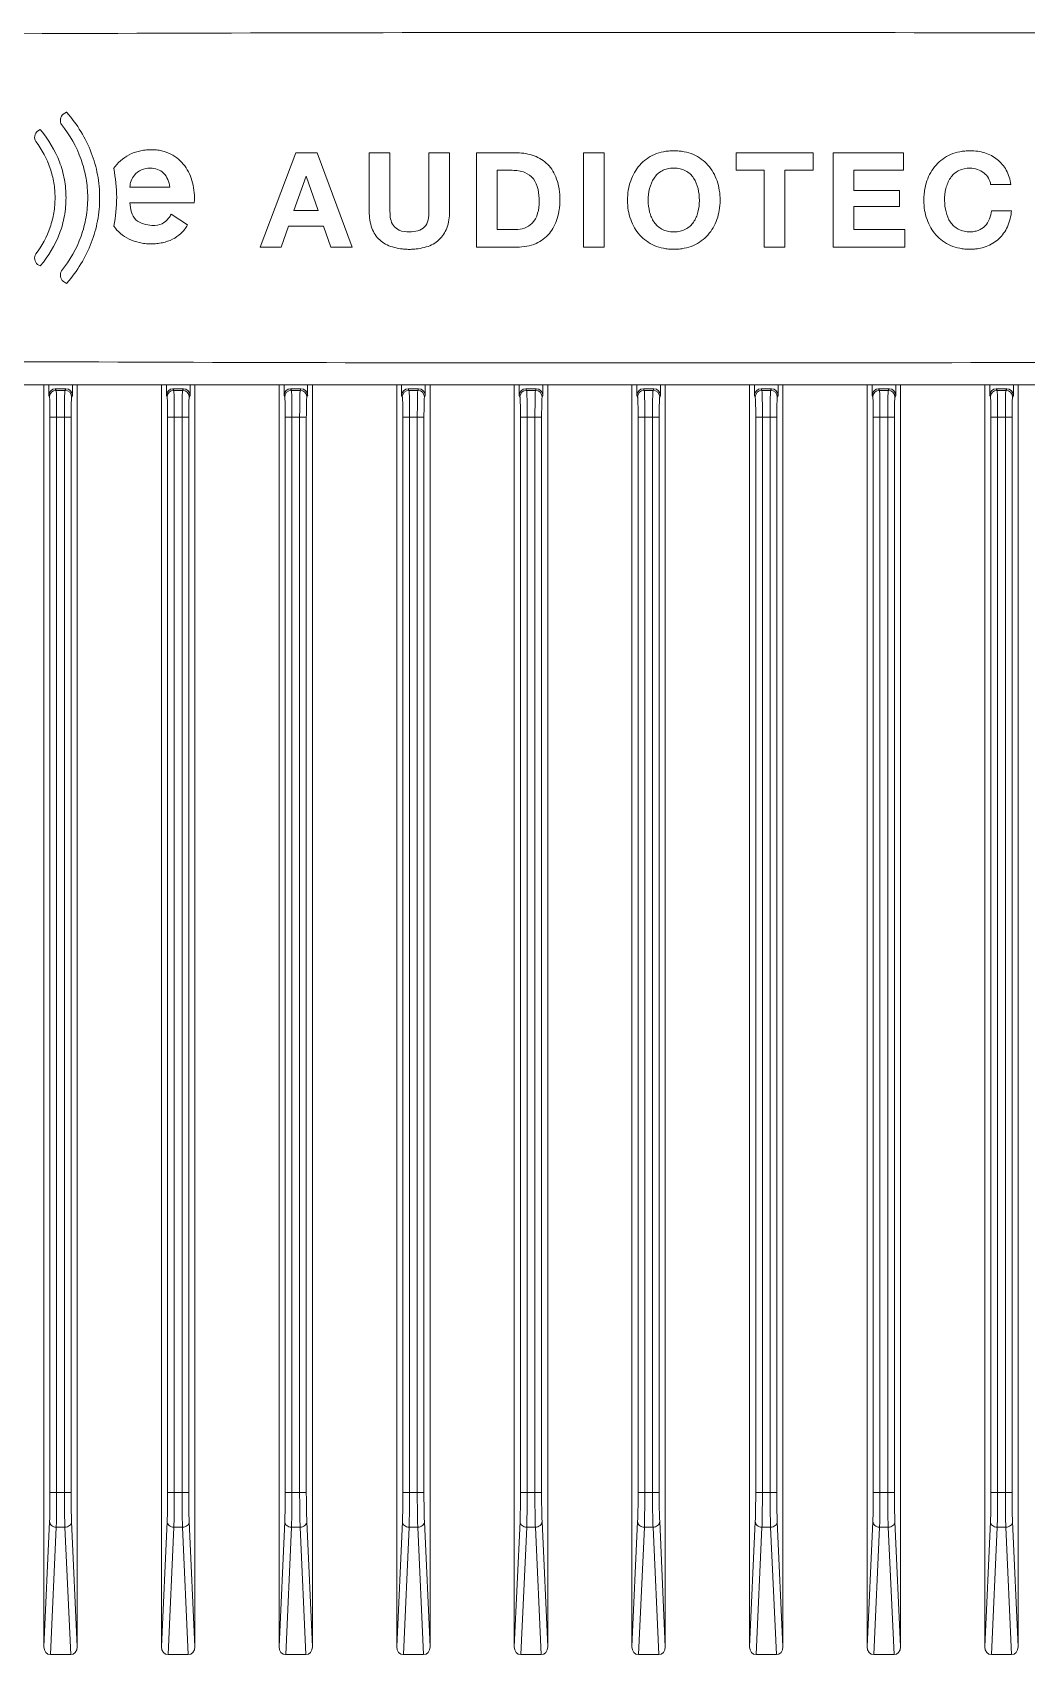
# Model space of a CAD drawing. Header units: millimetres. Extents: x 1177 to 4296, y 93 to 2298.
# Drawn here: x 2585.6 to 2660, y 1373.4 to 1494.8 of the extents above; entities that cross this region are included whole.
import ezdxf

# ---------------------------------------------------------------- set-up
doc = ezdxf.new("R2010")
doc.units = ezdxf.units.MM
doc.header["$LTSCALE"] = 0.1
doc.layers.get('0').update_dxf_attribs({"lineweight": 13})

msp = doc.modelspace()

# ---------------------------------------------------------------- linework, layer by layer
for p, q in [((2588.15, 1488.85), (2587.9, 1488.69)), ((2586.17, 1487.55), (2585.98, 1487.42)), ((2602.63, 1478.74), (2605.3, 1485.79)), ((2605.3, 1485.79), (2606.89, 1485.79)), ((2606.89, 1485.79), (2609.52, 1478.74)), ((2610.8, 1481.41), (2610.8, 1485.79)), ((2610.8, 1485.79), (2612.35, 1485.79)), ((2612.35, 1485.79), (2612.35, 1481.41)), ((2615.26, 1481.41), (2615.26, 1485.79)), ((2615.26, 1485.79), (2616.8, 1485.79)), ((2616.8, 1485.79), (2616.8, 1481.41)), ((2618.83, 1478.74), (2618.83, 1485.79)), ((2618.83, 1485.79), (2621.87, 1485.79)), ((2626.83, 1478.74), (2626.83, 1485.79)), ((2626.83, 1485.79), (2628.38, 1485.79)), ((2628.38, 1485.79), (2628.38, 1478.74)), ((2638.24, 1484.49), (2638.24, 1485.79)), ((2638.24, 1485.79), (2644.01, 1485.79)), ((2644.01, 1485.79), (2644.01, 1484.49)), ((2645.51, 1478.74), (2645.51, 1485.79)), ((2645.51, 1485.79), (2650.78, 1485.79)), ((2650.78, 1485.79), (2650.78, 1484.49)), ((2606.07, 1484.05), (2605.15, 1481.47)), ((2606.09, 1484.05), (2606.07, 1484.05)), ((2606.09, 1484.05), (2606.98, 1481.47)), ((2620.38, 1484.49), (2620.38, 1480.05)), ((2621.48, 1484.49), (2620.38, 1484.49)), ((2640.35, 1484.49), (2638.24, 1484.49)), ((2640.35, 1478.74), (2640.35, 1484.49)), ((2641.9, 1484.49), (2641.9, 1478.74)), ((2644.01, 1484.49), (2641.9, 1484.49)), ((2647.06, 1484.49), (2647.06, 1482.98)), ((2650.78, 1484.49), (2647.06, 1484.49)), ((2592.89, 1483.23), (2595.88, 1483.23)), ((2647.06, 1482.98), (2650.48, 1482.98)), ((2650.48, 1482.98), (2650.48, 1481.77)), ((2658.79, 1483.42), (2657.29, 1483.42)), ((2597.71, 1482.06), (2592.89, 1482.06)), ((2605.15, 1481.47), (2606.98, 1481.47)), ((2650.48, 1481.77), (2647.06, 1481.77)), ((2647.06, 1481.77), (2647.06, 1480.05)), ((2657.35, 1481.46), (2658.85, 1481.46)), ((2597.21, 1480.4), (2595.97, 1481.21)), ((2604.75, 1480.31), (2604.2, 1478.74)), ((2607.38, 1480.31), (2604.75, 1480.31)), ((2607.92, 1478.74), (2607.38, 1480.31)), ((2620.38, 1480.05), (2621.76, 1480.05)), ((2647.06, 1480.05), (2650.86, 1480.05)), ((2650.86, 1480.05), (2650.86, 1478.74)), ((2604.2, 1478.74), (2602.63, 1478.74)), ((2609.52, 1478.74), (2607.92, 1478.74)), ((2621.87, 1478.74), (2618.83, 1478.74)), ((2628.38, 1478.74), (2626.83, 1478.74)), ((2641.9, 1478.74), (2640.35, 1478.74)), ((2650.86, 1478.74), (2645.51, 1478.74)), ((2585.98, 1477.45), (2586.17, 1477.33)), ((2587.91, 1476.18), (2588.15, 1476.02)), ((2548.17, 1468.44), (2715.24, 1468.44))]:
    msp.add_line(p, q)
at = {"lineweight": 9}
for p, q in [((2586.45, 1373.97), (2586.45, 1468.44)), ((2586.82, 1467.64), (2586.82, 1468.44)), ((2587.37, 1468.02), (2587.31, 1468.14)), ((2587.31, 1468.14), (2588.09, 1468.14)), ((2587.37, 1468.02), (2588.03, 1468.02)), ((2588.09, 1468.14), (2588.03, 1468.02)), ((2588.59, 1468.44), (2588.59, 1467.64)), ((2588.95, 1468.44), (2588.95, 1373.97)), ((2595.25, 1373.97), (2595.25, 1468.44)), ((2595.62, 1467.64), (2595.62, 1468.44)), ((2596.17, 1468.02), (2596.11, 1468.14)), ((2596.11, 1468.14), (2596.89, 1468.14)), ((2596.17, 1468.02), (2596.83, 1468.02)), ((2596.89, 1468.14), (2596.83, 1468.02)), ((2597.39, 1468.44), (2597.39, 1467.64)), ((2597.75, 1468.44), (2597.75, 1373.97)), ((2604.05, 1373.97), (2604.05, 1468.44)), ((2604.42, 1467.64), (2604.42, 1468.44)), ((2604.97, 1468.02), (2604.91, 1468.14)), ((2604.91, 1468.14), (2605.69, 1468.14)), ((2604.97, 1468.02), (2605.63, 1468.02)), ((2605.69, 1468.14), (2605.63, 1468.02)), ((2606.19, 1468.44), (2606.19, 1467.64)), ((2606.55, 1468.44), (2606.55, 1373.97)), ((2612.85, 1373.97), (2612.85, 1468.44)), ((2613.22, 1467.64), (2613.22, 1468.44)), ((2613.77, 1468.02), (2613.71, 1468.14)), ((2613.71, 1468.14), (2614.49, 1468.14)), ((2613.77, 1468.02), (2614.43, 1468.02)), ((2614.49, 1468.14), (2614.43, 1468.02)), ((2614.99, 1468.44), (2614.99, 1467.64)), ((2615.35, 1468.44), (2615.35, 1373.97)), ((2621.65, 1373.97), (2621.65, 1468.44)), ((2622.02, 1467.64), (2622.02, 1468.44)), ((2622.51, 1468.14), (2623.29, 1468.14)), ((2622.57, 1468.02), (2622.51, 1468.14)), ((2622.57, 1468.02), (2623.23, 1468.02)), ((2623.29, 1468.14), (2623.23, 1468.02)), ((2623.79, 1468.44), (2623.79, 1467.64)), ((2624.15, 1468.44), (2624.15, 1373.97)), ((2630.45, 1373.97), (2630.45, 1468.44)), ((2630.82, 1467.64), (2630.82, 1468.44)), ((2631.31, 1468.14), (2632.09, 1468.14)), ((2631.37, 1468.02), (2631.31, 1468.14)), ((2631.37, 1468.02), (2632.03, 1468.02)), ((2632.09, 1468.14), (2632.03, 1468.02)), ((2632.59, 1468.44), (2632.59, 1467.64)), ((2632.95, 1468.44), (2632.95, 1373.97)), ((2639.25, 1373.97), (2639.25, 1468.44)), ((2639.62, 1467.64), (2639.62, 1468.44)), ((2640.11, 1468.14), (2640.89, 1468.14)), ((2640.17, 1468.02), (2640.11, 1468.14)), ((2640.17, 1468.02), (2640.83, 1468.02)), ((2640.89, 1468.14), (2640.83, 1468.02)), ((2641.39, 1468.44), (2641.39, 1467.64)), ((2641.75, 1468.44), (2641.75, 1373.97)), ((2648.05, 1373.97), (2648.05, 1468.44)), ((2648.42, 1467.64), (2648.42, 1468.44)), ((2648.91, 1468.14), (2649.69, 1468.14)), ((2648.97, 1468.02), (2648.91, 1468.14)), ((2648.97, 1468.02), (2649.63, 1468.02)), ((2649.69, 1468.14), (2649.63, 1468.02)), ((2650.19, 1468.44), (2650.19, 1467.64)), ((2650.55, 1468.44), (2650.55, 1373.97)), ((2656.85, 1373.97), (2656.85, 1468.44)), ((2657.22, 1467.64), (2657.22, 1468.44)), ((2657.71, 1468.14), (2658.49, 1468.14)), ((2657.77, 1468.02), (2657.71, 1468.14)), ((2657.77, 1468.02), (2658.43, 1468.02)), ((2658.49, 1468.14), (2658.43, 1468.02)), ((2658.99, 1468.44), (2658.99, 1467.64)), ((2659.35, 1468.44), (2659.35, 1373.97)), ((2586.87, 1467.52), (2586.82, 1467.64)), ((2588.59, 1467.64), (2588.53, 1467.52)), ((2595.67, 1467.52), (2595.62, 1467.64)), ((2597.39, 1467.64), (2597.33, 1467.52)), ((2604.47, 1467.52), (2604.42, 1467.64)), ((2606.19, 1467.64), (2606.13, 1467.52)), ((2613.27, 1467.52), (2613.22, 1467.64)), ((2614.99, 1467.64), (2614.93, 1467.52)), ((2622.07, 1467.52), (2622.02, 1467.64)), ((2623.79, 1467.64), (2623.73, 1467.52)), ((2630.87, 1467.52), (2630.82, 1467.64)), ((2632.59, 1467.64), (2632.53, 1467.52)), ((2639.67, 1467.52), (2639.62, 1467.64)), ((2641.39, 1467.64), (2641.33, 1467.52)), ((2648.47, 1467.52), (2648.42, 1467.64)), ((2650.19, 1467.64), (2650.13, 1467.52)), ((2657.27, 1467.52), (2657.22, 1467.64)), ((2658.99, 1467.64), (2658.93, 1467.52)), ((2586.91, 1385.52), (2586.91, 1466.02)), ((2586.91, 1466.02), (2588.49, 1466.02)), ((2587.41, 1385.52), (2587.41, 1466.02)), ((2587.99, 1466.02), (2587.99, 1385.52)), ((2588.49, 1466.02), (2588.49, 1385.52)), ((2595.71, 1385.52), (2595.71, 1466.02)), ((2595.71, 1466.02), (2597.29, 1466.02)), ((2596.21, 1385.52), (2596.21, 1466.02)), ((2596.79, 1466.02), (2596.79, 1385.52)), ((2597.29, 1466.02), (2597.29, 1385.52)), ((2604.51, 1385.52), (2604.51, 1466.02)), ((2604.51, 1466.02), (2606.09, 1466.02)), ((2605.01, 1385.52), (2605.01, 1466.02)), ((2605.59, 1466.02), (2605.59, 1385.52)), ((2606.09, 1466.02), (2606.09, 1385.52)), ((2613.31, 1385.52), (2613.31, 1466.02)), ((2613.31, 1466.02), (2614.89, 1466.02)), ((2613.81, 1385.52), (2613.81, 1466.02)), ((2614.39, 1466.02), (2614.39, 1385.52)), ((2614.89, 1466.02), (2614.89, 1385.52)), ((2622.11, 1385.52), (2622.11, 1466.02)), ((2622.11, 1466.02), (2623.69, 1466.02)), ((2622.61, 1385.52), (2622.61, 1466.02)), ((2623.19, 1466.02), (2623.19, 1385.52)), ((2623.69, 1466.02), (2623.69, 1385.52)), ((2630.91, 1385.52), (2630.91, 1466.02)), ((2630.91, 1466.02), (2632.49, 1466.02)), ((2631.41, 1385.52), (2631.41, 1466.02)), ((2631.99, 1466.02), (2631.99, 1385.52)), ((2632.49, 1466.02), (2632.49, 1385.52)), ((2639.71, 1466.02), (2641.29, 1466.02)), ((2639.71, 1385.52), (2639.71, 1466.02)), ((2640.21, 1385.52), (2640.21, 1466.02)), ((2640.79, 1466.02), (2640.79, 1385.52)), ((2641.29, 1466.02), (2641.29, 1385.52)), ((2648.51, 1466.02), (2650.09, 1466.02)), ((2648.51, 1385.52), (2648.51, 1466.02)), ((2649.01, 1385.52), (2649.01, 1466.02)), ((2649.59, 1466.02), (2649.59, 1385.52)), ((2650.09, 1466.02), (2650.09, 1385.52)), ((2657.31, 1466.02), (2658.89, 1466.02)), ((2657.31, 1385.52), (2657.31, 1466.02)), ((2657.81, 1385.52), (2657.81, 1466.02)), ((2658.39, 1466.02), (2658.39, 1385.52)), ((2658.89, 1466.02), (2658.89, 1385.52)), ((2586.91, 1385.52), (2588.49, 1385.52)), ((2595.71, 1385.52), (2597.29, 1385.52)), ((2604.51, 1385.52), (2606.09, 1385.52)), ((2613.31, 1385.52), (2614.89, 1385.52)), ((2622.11, 1385.52), (2623.69, 1385.52)), ((2630.91, 1385.52), (2632.49, 1385.52)), ((2639.71, 1385.52), (2641.29, 1385.52)), ((2648.51, 1385.52), (2650.09, 1385.52)), ((2657.31, 1385.52), (2658.89, 1385.52)), ((2586.88, 1383.35), (2586.45, 1373.97)), ((2587.38, 1382.92), (2586.95, 1373.4)), ((2587.38, 1382.92), (2588.03, 1382.92)), ((2588.03, 1382.92), (2588.46, 1373.4)), ((2588.53, 1383.35), (2588.95, 1373.97)), ((2595.68, 1383.35), (2595.25, 1373.97)), ((2596.18, 1382.92), (2595.75, 1373.4)), ((2596.18, 1382.92), (2596.83, 1382.92)), ((2596.83, 1382.92), (2597.26, 1373.4)), ((2597.33, 1383.35), (2597.75, 1373.97)), ((2604.48, 1383.35), (2604.05, 1373.97)), ((2604.98, 1382.92), (2604.55, 1373.4)), ((2604.98, 1382.92), (2605.63, 1382.92)), ((2605.63, 1382.92), (2606.06, 1373.4)), ((2606.13, 1383.35), (2606.55, 1373.97)), ((2613.28, 1383.35), (2612.85, 1373.97)), ((2613.78, 1382.92), (2613.35, 1373.4)), ((2613.78, 1382.92), (2614.43, 1382.92)), ((2614.43, 1382.92), (2614.86, 1373.4)), ((2614.93, 1383.35), (2615.35, 1373.97)), ((2622.08, 1383.35), (2621.65, 1373.97)), ((2622.58, 1382.92), (2622.15, 1373.4)), ((2622.58, 1382.92), (2623.23, 1382.92)), ((2623.23, 1382.92), (2623.66, 1373.4)), ((2623.73, 1383.35), (2624.15, 1373.97)), ((2630.88, 1383.35), (2630.45, 1373.97)), ((2631.38, 1382.92), (2630.95, 1373.4)), ((2631.38, 1382.92), (2632.03, 1382.92)), ((2632.03, 1382.92), (2632.46, 1373.4)), ((2632.53, 1383.35), (2632.95, 1373.97)), ((2639.68, 1383.35), (2639.25, 1373.97)), ((2640.18, 1382.92), (2639.75, 1373.4)), ((2640.18, 1382.92), (2640.83, 1382.92)), ((2640.83, 1382.92), (2641.26, 1373.4)), ((2641.33, 1383.35), (2641.75, 1373.97)), ((2648.48, 1383.35), (2648.05, 1373.97)), ((2648.98, 1382.92), (2648.55, 1373.4)), ((2648.98, 1382.92), (2649.63, 1382.92)), ((2649.63, 1382.92), (2650.06, 1373.4)), ((2650.13, 1383.35), (2650.55, 1373.97)), ((2657.28, 1383.35), (2656.85, 1373.97)), ((2657.78, 1382.92), (2657.35, 1373.4)), ((2657.78, 1382.92), (2658.43, 1382.92)), ((2658.43, 1382.92), (2658.86, 1373.4)), ((2658.93, 1383.35), (2659.35, 1373.97)), ((2588.46, 1373.4), (2586.95, 1373.4)), ((2597.26, 1373.4), (2595.75, 1373.4)), ((2606.06, 1373.4), (2604.55, 1373.4)), ((2614.86, 1373.4), (2613.35, 1373.4)), ((2623.66, 1373.4), (2622.15, 1373.4)), ((2632.46, 1373.4), (2630.95, 1373.4)), ((2641.26, 1373.4), (2639.75, 1373.4)), ((2650.06, 1373.4), (2648.55, 1373.4)), ((2658.86, 1373.4), (2657.35, 1373.4))]:
    msp.add_line(p, q, dxfattribs=at)
msp.add_arc((2581.13, 1482.44), 10.77, 348.6298, 11.6839)
for centre, start, end in [((2587.37, 1467.52), 90.0475, 179.895), ((2588.03, 1467.52), 0.105, 89.9525), ((2596.17, 1467.52), 90.0475, 179.895), ((2596.83, 1467.52), 0.105, 89.9525), ((2604.97, 1467.52), 90.0475, 179.895), ((2605.63, 1467.52), 0.105, 89.9525), ((2613.77, 1467.52), 90.0475, 179.895), ((2614.43, 1467.52), 0.105, 89.9525), ((2622.57, 1467.52), 90.0475, 179.895), ((2623.23, 1467.52), 0.105, 89.9525), ((2631.37, 1467.52), 90.0475, 179.895), ((2632.03, 1467.52), 0.105, 89.9525), ((2640.17, 1467.52), 90.0475, 179.895), ((2640.83, 1467.52), 0.105, 89.9525), ((2648.97, 1467.52), 90.0475, 179.895), ((2649.63, 1467.52), 0.105, 89.9525), ((2657.77, 1467.52), 90.0475, 179.895), ((2658.43, 1467.52), 0.105, 89.9525)]:
    msp.add_arc(centre, 0.5, start, end, dxfattribs=at)
for centre, major_axis, ratio, start_param, end_param in [((2587.32, 1467.64), (-0.224, 0.448), 0.998288, -0.462689, 1.106738), ((2588.09, 1467.64), (0.224, 0.448), 0.998288, -1.106738, 0.462689), ((2596.12, 1467.64), (-0.224, 0.448), 0.998288, -0.462689, 1.106738), ((2596.89, 1467.64), (0.224, 0.448), 0.998288, -1.106738, 0.462689), ((2604.92, 1467.64), (-0.224, 0.448), 0.998288, -0.462689, 1.106738), ((2605.69, 1467.64), (0.224, 0.448), 0.998288, -1.106738, 0.462689), ((2613.72, 1467.64), (-0.224, 0.448), 0.998288, -0.462689, 1.106738), ((2614.49, 1467.64), (0.224, 0.448), 0.998288, -1.106738, 0.462689), ((2622.52, 1467.64), (-0.224, 0.448), 0.998288, -0.462689, 1.106738), ((2623.29, 1467.64), (0.224, 0.448), 0.998288, -1.106738, 0.462689), ((2631.32, 1467.64), (-0.224, 0.448), 0.998288, -0.462689, 1.106738), ((2632.09, 1467.64), (0.224, 0.448), 0.998288, -1.106738, 0.462689), ((2640.12, 1467.64), (-0.224, 0.448), 0.998288, -0.462689, 1.106738), ((2640.89, 1467.64), (0.224, 0.448), 0.998288, -1.106738, 0.462689), ((2648.92, 1467.64), (-0.224, 0.448), 0.998288, -0.462689, 1.106738), ((2649.69, 1467.64), (0.224, 0.448), 0.998288, -1.106738, 0.462689), ((2657.72, 1467.64), (-0.224, 0.448), 0.998288, -0.462689, 1.106738), ((2658.49, 1467.64), (0.224, 0.448), 0.998288, -1.106738, 0.462689), ((2586.95, 1373.97), (0.026, 0.577), 0.865803, -4.660052, -3.102344), ((2588.45, 1373.97), (-0.026, 0.577), 0.865803, -3.180841, -1.623134), ((2595.75, 1373.97), (0.026, 0.577), 0.865803, -4.660052, -3.102344), ((2597.25, 1373.97), (-0.026, 0.577), 0.865803, -3.180841, -1.623134), ((2604.55, 1373.97), (0.026, 0.577), 0.865803, -4.660052, -3.102344), ((2606.05, 1373.97), (-0.026, 0.577), 0.865803, -3.180841, -1.623134), ((2613.35, 1373.97), (0.026, 0.577), 0.865803, -4.660052, -3.102344), ((2614.85, 1373.97), (-0.026, 0.577), 0.865803, -3.180841, -1.623134), ((2622.15, 1373.97), (0.026, 0.577), 0.865803, -4.660052, -3.102344), ((2623.65, 1373.97), (-0.026, 0.577), 0.865803, -3.180841, -1.623134), ((2630.95, 1373.97), (0.026, 0.577), 0.865803, -4.660052, -3.102344), ((2632.45, 1373.97), (-0.026, 0.577), 0.865803, -3.180841, -1.623134), ((2639.75, 1373.97), (0.026, 0.577), 0.865803, -4.660052, -3.102344), ((2641.25, 1373.97), (-0.026, 0.577), 0.865803, -3.180841, -1.623134), ((2648.55, 1373.97), (0.026, 0.577), 0.865803, -4.660052, -3.102344), ((2650.05, 1373.97), (-0.026, 0.577), 0.865803, -3.180841, -1.623134), ((2657.35, 1373.97), (0.026, 0.577), 0.865803, -4.660052, -3.102344), ((2658.85, 1373.97), (-0.026, 0.577), 0.865803, -3.180841, -1.623134)]:
    msp.add_ellipse(centre, major_axis=major_axis, ratio=ratio, start_param=start_param, end_param=end_param, dxfattribs=at)
for points, knots in [([(2722.45, 1494.45), (2707.33, 1494.57), (2677.08, 1494.75), (2631.7, 1494.84), (2586.32, 1494.75), (2556.07, 1494.57), (2540.95, 1494.45)], [0, 0, 0, 0, 0.249944, 0.5, 0.750056, 1, 1, 1, 1]), ([(2588.15, 1488.85), (2588.16, 1488.84), (2588.94, 1487.94), (2589.89, 1486.41), (2590.52, 1484.16), (2590.68, 1482.44), (2590.52, 1480.71), (2589.89, 1478.47), (2588.94, 1476.93), (2588.16, 1476.03), (2588.15, 1476.02)], [0, 0, 0, 0, 0.003228, 0.254559, 0.376923, 0.500018, 0.623091, 0.745444, 0.996772, 1, 1, 1, 1]), ([(2586.17, 1487.55), (2586.18, 1487.54), (2586.79, 1486.82), (2587.53, 1485.59), (2588.03, 1483.81), (2588.15, 1482.44), (2588.03, 1481.07), (2587.53, 1479.28), (2586.79, 1478.05), (2586.18, 1477.34), (2586.17, 1477.33)], [0, 0, 0, 0, 0.003051, 0.254355, 0.376824, 0.500013, 0.623194, 0.745656, 0.996949, 1, 1, 1, 1]), ([(2587.78, 1476.96), (2588.4, 1477.74), (2589.15, 1479.06), (2589.65, 1480.97), (2589.78, 1482.44), (2589.65, 1483.9), (2589.15, 1485.81), (2588.4, 1487.13), (2587.78, 1487.91)], [0, 0, 0, 0, 0.252568, 0.375942, 0.499978, 0.624028, 0.747411, 1, 1, 1, 1]), ([(2585.85, 1478.23), (2586.3, 1478.83), (2586.86, 1479.85), (2587.23, 1481.31), (2587.32, 1482.44), (2587.23, 1483.56), (2586.86, 1485.02), (2586.3, 1486.04), (2585.85, 1486.65)], [0, 0, 0, 0, 0.252256, 0.375766, 0.499974, 0.624199, 0.747721, 1, 1, 1, 1]), ([(2591.67, 1484.62), (2591.82, 1484.83), (2592.17, 1485.23), (2592.83, 1485.69), (2593.47, 1485.92), (2594.03, 1486.02), (2594.46, 1486.04), (2594.87, 1486.02), (2595.38, 1485.94), (2595.95, 1485.74), (2596.54, 1485.34), (2597.17, 1484.66), (2597.67, 1483.54), (2597.74, 1482.56), (2597.71, 1482.06)], [0, 0, 0, 0, 0.086332, 0.17313, 0.26309, 0.310293, 0.359467, 0.405142, 0.448286, 0.528878, 0.60525, 0.680566, 0.835008, 1, 1, 1, 1]), ([(2621.87, 1485.79), (2622.3, 1485.79), (2623.14, 1485.67), (2624.05, 1485.1), (2624.56, 1484.44), (2624.85, 1483.82), (2624.99, 1483.24), (2625.05, 1482.72), (2625.07, 1482.32), (2625.06, 1481.93), (2625.01, 1481.46), (2624.89, 1480.9), (2624.64, 1480.28), (2624.18, 1479.57), (2623.26, 1478.89), (2622.34, 1478.74), (2621.87, 1478.74)], [0, 0, 0, 0, 0.119997, 0.232153, 0.290058, 0.351963, 0.4202, 0.457411, 0.496997, 0.532118, 0.566116, 0.630866, 0.691905, 0.750375, 0.866497, 1, 1, 1, 1]), ([(2633.59, 1478.58), (2633.45, 1478.58), (2633.19, 1478.59), (2632.7, 1478.66), (2632.13, 1478.83), (2631.52, 1479.18), (2630.85, 1479.78), (2630.39, 1480.6), (2630.16, 1481.5), (2630.1, 1482.24), (2630.16, 1482.99), (2630.39, 1483.91), (2630.85, 1484.74), (2631.52, 1485.35), (2632.13, 1485.7), (2632.7, 1485.87), (2633.19, 1485.94), (2633.45, 1485.96), (2633.59, 1485.96)], [0, 0, 0, 0, 0.035085, 0.068648, 0.131971, 0.192061, 0.250797, 0.369512, 0.43212, 0.497597, 0.564847, 0.628738, 0.748789, 0.807772, 0.867942, 0.931281, 0.964844, 1, 1, 1, 1]), ([(2633.59, 1485.96), (2633.72, 1485.96), (2633.98, 1485.94), (2634.47, 1485.87), (2635.05, 1485.7), (2635.65, 1485.35), (2636.33, 1484.74), (2636.79, 1483.91), (2637.01, 1482.99), (2637.07, 1482.24), (2637.01, 1481.5), (2636.78, 1480.6), (2636.32, 1479.78), (2635.65, 1479.18), (2635.05, 1478.83), (2634.47, 1478.66), (2633.98, 1478.59), (2633.72, 1478.58), (2633.59, 1478.58)], [0, 0, 0, 0, 0.035126, 0.068666, 0.131977, 0.192137, 0.251123, 0.371188, 0.435081, 0.502332, 0.567809, 0.630421, 0.749149, 0.807888, 0.867969, 0.931264, 0.964803, 1, 1, 1, 1]), ([(2652.3, 1482.52), (2652.31, 1482.68), (2652.35, 1483.08), (2652.55, 1483.91), (2653.02, 1484.74), (2653.69, 1485.35), (2654.29, 1485.7), (2654.87, 1485.87), (2655.36, 1485.94), (2655.81, 1485.97), (2656.32, 1485.93), (2657.02, 1485.77), (2657.83, 1485.36), (2658.54, 1484.51), (2658.75, 1483.8), (2658.79, 1483.42)], [0, 0, 0, 0, 0.048924, 0.123204, 0.262786, 0.331361, 0.401326, 0.474965, 0.513984, 0.554852, 0.61319, 0.669429, 0.776972, 0.883734, 1, 1, 1, 1]), ([(2595.88, 1483.23), (2595.81, 1483.61), (2595.57, 1484.4), (2594.34, 1484.8), (2593.17, 1484.33), (2592.9, 1483.55), (2592.89, 1483.23)], [0, 0, 0, 0, 0.260138, 0.5, 0.786639, 1, 1, 1, 1]), ([(2623.51, 1482.16), (2623.51, 1482.74), (2623.41, 1483.69), (2622.41, 1484.42), (2621.81, 1484.49), (2621.48, 1484.49)], [0, 0, 0, 0, 0.498871, 0.721207, 1, 1, 1, 1]), ([(2633.59, 1484.65), (2633.5, 1484.65), (2633.34, 1484.65), (2633.04, 1484.6), (2632.7, 1484.47), (2632.36, 1484.23), (2632, 1483.8), (2631.73, 1483.12), (2631.64, 1482.25), (2631.72, 1481.51), (2631.9, 1480.97), (2632.09, 1480.61), (2632.36, 1480.3), (2632.7, 1480.06), (2633.04, 1479.94), (2633.34, 1479.89), (2633.5, 1479.88), (2633.59, 1479.88)], [0, 0, 0, 0, 0.036355, 0.07036, 0.133, 0.191952, 0.25045, 0.372555, 0.503724, 0.629988, 0.691037, 0.750196, 0.808209, 0.866964, 0.929554, 0.963554, 1, 1, 1, 1]), ([(2633.59, 1479.88), (2633.67, 1479.88), (2633.83, 1479.89), (2634.13, 1479.94), (2634.47, 1480.06), (2634.81, 1480.3), (2635.08, 1480.61), (2635.27, 1480.97), (2635.45, 1481.51), (2635.53, 1482.25), (2635.44, 1483.12), (2635.17, 1483.8), (2634.81, 1484.23), (2634.47, 1484.47), (2634.13, 1484.6), (2633.83, 1484.65), (2633.67, 1484.65), (2633.59, 1484.65)], [0, 0, 0, 0, 0.036438, 0.070429, 0.132999, 0.191734, 0.249731, 0.308879, 0.369922, 0.496183, 0.62735, 0.749439, 0.807921, 0.866853, 0.929472, 0.963468, 1, 1, 1, 1]), ([(2655.75, 1484.65), (2655.45, 1484.65), (2654.86, 1484.54), (2654.22, 1483.93), (2653.9, 1483.12), (2653.81, 1482.25), (2653.91, 1481.38), (2654.22, 1480.59), (2654.75, 1480.1), (2655.3, 1479.91), (2655.64, 1479.87), (2655.83, 1479.88), (2655.87, 1479.88)], [0, 0, 0, 0, 0.130347, 0.245636, 0.366638, 0.496127, 0.620831, 0.739293, 0.853857, 0.919061, 0.984265, 1, 1, 1, 1]), ([(2657.29, 1483.42), (2657.25, 1483.76), (2656.84, 1484.42), (2656.12, 1484.65), (2655.75, 1484.65)], [0, 0, 0, 0, 0.485593, 1, 1, 1, 1]), ([(2658.85, 1481.46), (2658.82, 1481.05), (2658.63, 1480.27), (2658.06, 1479.46), (2657.46, 1479.01), (2656.94, 1478.76), (2656.47, 1478.64), (2656.07, 1478.59), (2655.73, 1478.57), (2655.36, 1478.59), (2654.87, 1478.66), (2654.29, 1478.83), (2653.69, 1479.18), (2653.02, 1479.78), (2652.56, 1480.6), (2652.33, 1481.5), (2652.28, 1482.08), (2652.29, 1482.43), (2652.3, 1482.52)], [0, 0, 0, 0, 0.115981, 0.221418, 0.273453, 0.326549, 0.381939, 0.410888, 0.440837, 0.478431, 0.514322, 0.582044, 0.646312, 0.709135, 0.836103, 0.90306, 0.973084, 1, 1, 1, 1]), ([(2592.89, 1482.06), (2592.91, 1481.61), (2593.11, 1480.61), (2594.97, 1480.21), (2595.59, 1480.61), (2595.93, 1481.1), (2595.97, 1481.21)], [0, 0, 0, 0, 0.260415, 0.5, 0.897858, 1, 1, 1, 1]), ([(2616.8, 1481.41), (2616.8, 1480.99), (2616.71, 1480.2), (2616.17, 1479.37), (2615.58, 1478.95), (2615.05, 1478.73), (2614.56, 1478.63), (2614.13, 1478.58), (2613.8, 1478.57), (2613.46, 1478.58), (2613.03, 1478.63), (2612.54, 1478.73), (2612.01, 1478.95), (2611.42, 1479.36), (2610.89, 1480.2), (2610.8, 1480.99), (2610.8, 1481.41)], [0, 0, 0, 0, 0.134366, 0.247678, 0.304065, 0.363654, 0.4285, 0.463383, 0.500065, 0.536901, 0.571872, 0.636721, 0.696132, 0.75225, 0.865206, 1, 1, 1, 1]), ([(2612.35, 1481.41), (2612.35, 1481.05), (2612.41, 1480.44), (2613.09, 1479.92), (2613.93, 1479.83), (2615.14, 1480.05), (2615.26, 1481.01), (2615.26, 1481.41)], [0, 0, 0, 0, 0.22495, 0.340978, 0.5, 0.750435, 1, 1, 1, 1]), ([(2621.76, 1480.05), (2622.19, 1480.05), (2623.29, 1480.43), (2623.51, 1481.58), (2623.51, 1482.16)], [0, 0, 0, 0, 0.429893, 1, 1, 1, 1]), ([(2655.87, 1479.88), (2655.93, 1479.89), (2656.09, 1479.91), (2656.46, 1480.01), (2657.09, 1480.41), (2657.3, 1481.05), (2657.35, 1481.46)], [0, 0, 0, 0, 0.081413, 0.210047, 0.467314, 1, 1, 1, 1]), ([(2597.21, 1480.4), (2597.07, 1480.17), (2596.74, 1479.75), (2596.08, 1479.29), (2595.45, 1479.08), (2594.9, 1479), (2594.46, 1478.98), (2594.02, 1479), (2593.47, 1479.09), (2592.83, 1479.3), (2592.17, 1479.73), (2591.83, 1480.11), (2591.69, 1480.32)], [0, 0, 0, 0, 0.12628, 0.245964, 0.368834, 0.434038, 0.502615, 0.572715, 0.639357, 0.764424, 0.882977, 1, 1, 1, 1]), ([(2540.95, 1470.43), (2556.07, 1470.31), (2586.32, 1470.13), (2631.7, 1470.04), (2677.08, 1470.13), (2707.33, 1470.31), (2722.45, 1470.43)], [0, 0, 0, 0, 0.249944, 0.5, 0.750056, 1, 1, 1, 1])]:
    msp.add_open_spline(points, degree=3, knots=knots)
for points in [[(2587.78, 1487.91), (2587.62, 1488.12), (2587.68, 1488.55), (2587.9, 1488.69)], [(2585.85, 1486.65), (2585.69, 1486.85), (2585.76, 1487.27), (2585.98, 1487.42)], [(2585.98, 1477.45), (2585.76, 1477.6), (2585.69, 1478.02), (2585.85, 1478.23)], [(2587.91, 1476.18), (2587.68, 1476.32), (2587.62, 1476.75), (2587.78, 1476.96)]]:
    msp.add_open_spline(points, degree=3)
for points, knots in [([(2587.41, 1466.02), (2587.41, 1466.27), (2587.41, 1466.63), (2587.41, 1467.09), (2587.4, 1467.38), (2587.4, 1467.63), (2587.39, 1467.82), (2587.38, 1467.94), (2587.38, 1468), (2587.37, 1468.02)], [0, 0, 0, 0, 0.370876, 0.53961, 0.688986, 0.813638, 0.909087, 0.971924, 1, 1, 1, 1]), ([(2588.03, 1468.02), (2588.03, 1468), (2588.02, 1467.94), (2588.01, 1467.82), (2588.01, 1467.63), (2588, 1467.38), (2588, 1467.09), (2588, 1466.63), (2587.99, 1466.27), (2587.99, 1466.02)], [0, 0, 0, 0, 0.028053, 0.090837, 0.186217, 0.310803, 0.460136, 0.62888, 1, 1, 1, 1]), ([(2596.21, 1466.02), (2596.21, 1466.27), (2596.21, 1466.63), (2596.21, 1467.09), (2596.2, 1467.38), (2596.2, 1467.63), (2596.19, 1467.82), (2596.18, 1467.94), (2596.18, 1468), (2596.17, 1468.02)], [0, 0, 0, 0, 0.370876, 0.53961, 0.688986, 0.813638, 0.909087, 0.971924, 1, 1, 1, 1]), ([(2596.83, 1468.02), (2596.83, 1468), (2596.82, 1467.94), (2596.81, 1467.82), (2596.81, 1467.63), (2596.8, 1467.38), (2596.8, 1467.09), (2596.8, 1466.63), (2596.79, 1466.27), (2596.79, 1466.02)], [0, 0, 0, 0, 0.028053, 0.090837, 0.186217, 0.310803, 0.460136, 0.62888, 1, 1, 1, 1]), ([(2605.01, 1466.02), (2605.01, 1466.27), (2605.01, 1466.63), (2605.01, 1467.09), (2605, 1467.38), (2605, 1467.63), (2604.99, 1467.82), (2604.98, 1467.94), (2604.98, 1468), (2604.97, 1468.02)], [0, 0, 0, 0, 0.370876, 0.53961, 0.688986, 0.813638, 0.909087, 0.971924, 1, 1, 1, 1]), ([(2605.63, 1468.02), (2605.63, 1468), (2605.62, 1467.94), (2605.61, 1467.82), (2605.61, 1467.63), (2605.6, 1467.38), (2605.6, 1467.09), (2605.6, 1466.63), (2605.59, 1466.27), (2605.59, 1466.02)], [0, 0, 0, 0, 0.028053, 0.090837, 0.186217, 0.310803, 0.460136, 0.62888, 1, 1, 1, 1]), ([(2613.81, 1466.02), (2613.81, 1466.27), (2613.81, 1466.63), (2613.81, 1467.09), (2613.8, 1467.38), (2613.8, 1467.63), (2613.79, 1467.82), (2613.78, 1467.94), (2613.78, 1468), (2613.77, 1468.02)], [0, 0, 0, 0, 0.370876, 0.53961, 0.688986, 0.813638, 0.909087, 0.971924, 1, 1, 1, 1]), ([(2614.43, 1468.02), (2614.43, 1468), (2614.42, 1467.94), (2614.41, 1467.82), (2614.41, 1467.63), (2614.4, 1467.38), (2614.4, 1467.09), (2614.4, 1466.63), (2614.39, 1466.27), (2614.39, 1466.02)], [0, 0, 0, 0, 0.028053, 0.090837, 0.186217, 0.310803, 0.460136, 0.62888, 1, 1, 1, 1]), ([(2622.61, 1466.02), (2622.61, 1466.27), (2622.61, 1466.63), (2622.61, 1467.09), (2622.6, 1467.38), (2622.6, 1467.63), (2622.59, 1467.82), (2622.58, 1467.94), (2622.58, 1468), (2622.57, 1468.02)], [0, 0, 0, 0, 0.370876, 0.53961, 0.688986, 0.813638, 0.909087, 0.971924, 1, 1, 1, 1]), ([(2623.23, 1468.02), (2623.23, 1468), (2623.22, 1467.94), (2623.21, 1467.82), (2623.21, 1467.63), (2623.2, 1467.38), (2623.2, 1467.09), (2623.2, 1466.63), (2623.19, 1466.27), (2623.19, 1466.02)], [0, 0, 0, 0, 0.028053, 0.090837, 0.186217, 0.310803, 0.460136, 0.62888, 1, 1, 1, 1]), ([(2631.41, 1466.02), (2631.41, 1466.27), (2631.41, 1466.63), (2631.41, 1467.09), (2631.4, 1467.38), (2631.4, 1467.63), (2631.39, 1467.82), (2631.38, 1467.94), (2631.38, 1468), (2631.37, 1468.02)], [0, 0, 0, 0, 0.370876, 0.53961, 0.688986, 0.813638, 0.909087, 0.971924, 1, 1, 1, 1]), ([(2632.03, 1468.02), (2632.03, 1468), (2632.02, 1467.94), (2632.01, 1467.82), (2632.01, 1467.63), (2632, 1467.38), (2632, 1467.09), (2632, 1466.63), (2631.99, 1466.27), (2631.99, 1466.02)], [0, 0, 0, 0, 0.028053, 0.090837, 0.186217, 0.310803, 0.460136, 0.62888, 1, 1, 1, 1]), ([(2640.21, 1466.02), (2640.21, 1466.27), (2640.21, 1466.63), (2640.21, 1467.09), (2640.2, 1467.38), (2640.2, 1467.63), (2640.19, 1467.82), (2640.18, 1467.94), (2640.18, 1468), (2640.17, 1468.02)], [0, 0, 0, 0, 0.370876, 0.53961, 0.688986, 0.813638, 0.909087, 0.971924, 1, 1, 1, 1]), ([(2640.83, 1468.02), (2640.83, 1468), (2640.82, 1467.94), (2640.81, 1467.82), (2640.81, 1467.63), (2640.8, 1467.38), (2640.8, 1467.09), (2640.8, 1466.63), (2640.79, 1466.27), (2640.79, 1466.02)], [0, 0, 0, 0, 0.028053, 0.090837, 0.186217, 0.310803, 0.460136, 0.62888, 1, 1, 1, 1]), ([(2649.01, 1466.02), (2649.01, 1466.27), (2649.01, 1466.63), (2649.01, 1467.09), (2649, 1467.38), (2649, 1467.63), (2648.99, 1467.82), (2648.98, 1467.94), (2648.98, 1468), (2648.97, 1468.02)], [0, 0, 0, 0, 0.370876, 0.53961, 0.688986, 0.813638, 0.909087, 0.971924, 1, 1, 1, 1]), ([(2649.63, 1468.02), (2649.63, 1468), (2649.62, 1467.94), (2649.61, 1467.82), (2649.61, 1467.63), (2649.6, 1467.38), (2649.6, 1467.09), (2649.6, 1466.63), (2649.59, 1466.27), (2649.59, 1466.02)], [0, 0, 0, 0, 0.028053, 0.090837, 0.186217, 0.310803, 0.460136, 0.62888, 1, 1, 1, 1]), ([(2657.81, 1466.02), (2657.81, 1466.27), (2657.81, 1466.63), (2657.81, 1467.09), (2657.8, 1467.38), (2657.8, 1467.63), (2657.79, 1467.82), (2657.78, 1467.94), (2657.78, 1468), (2657.77, 1468.02)], [0, 0, 0, 0, 0.370876, 0.53961, 0.688986, 0.813638, 0.909087, 0.971924, 1, 1, 1, 1]), ([(2658.43, 1468.02), (2658.43, 1468), (2658.42, 1467.94), (2658.41, 1467.82), (2658.41, 1467.63), (2658.4, 1467.38), (2658.4, 1467.09), (2658.4, 1466.63), (2658.39, 1466.27), (2658.39, 1466.02)], [0, 0, 0, 0, 0.028053, 0.090837, 0.186217, 0.310803, 0.460136, 0.62888, 1, 1, 1, 1]), ([(2586.91, 1466.02), (2586.91, 1466.21), (2586.91, 1466.48), (2586.91, 1466.82), (2586.9, 1467.04), (2586.9, 1467.23), (2586.89, 1467.37), (2586.88, 1467.46), (2586.88, 1467.51), (2586.87, 1467.52)], [0, 0, 0, 0, 0.370768, 0.539452, 0.688786, 0.813411, 0.90886, 0.971741, 1, 1, 1, 1]), ([(2588.53, 1467.52), (2588.53, 1467.51), (2588.52, 1467.46), (2588.51, 1467.37), (2588.51, 1467.23), (2588.5, 1467.04), (2588.5, 1466.82), (2588.5, 1466.48), (2588.49, 1466.21), (2588.49, 1466.02)], [0, 0, 0, 0, 0.028236, 0.091065, 0.186445, 0.311004, 0.460295, 0.628989, 1, 1, 1, 1]), ([(2595.71, 1466.02), (2595.71, 1466.21), (2595.71, 1466.48), (2595.71, 1466.82), (2595.7, 1467.04), (2595.7, 1467.23), (2595.69, 1467.37), (2595.68, 1467.46), (2595.68, 1467.51), (2595.67, 1467.52)], [0, 0, 0, 0, 0.370768, 0.539452, 0.688786, 0.813411, 0.90886, 0.971741, 1, 1, 1, 1]), ([(2597.33, 1467.52), (2597.33, 1467.51), (2597.32, 1467.46), (2597.31, 1467.37), (2597.31, 1467.23), (2597.3, 1467.04), (2597.3, 1466.82), (2597.3, 1466.48), (2597.29, 1466.21), (2597.29, 1466.02)], [0, 0, 0, 0, 0.028236, 0.091065, 0.186445, 0.311004, 0.460295, 0.628989, 1, 1, 1, 1]), ([(2604.51, 1466.02), (2604.51, 1466.21), (2604.51, 1466.48), (2604.51, 1466.82), (2604.5, 1467.04), (2604.5, 1467.23), (2604.49, 1467.37), (2604.48, 1467.46), (2604.48, 1467.51), (2604.47, 1467.52)], [0, 0, 0, 0, 0.370768, 0.539452, 0.688786, 0.813411, 0.90886, 0.971741, 1, 1, 1, 1]), ([(2606.13, 1467.52), (2606.13, 1467.51), (2606.12, 1467.46), (2606.11, 1467.37), (2606.11, 1467.23), (2606.1, 1467.04), (2606.1, 1466.82), (2606.1, 1466.48), (2606.09, 1466.21), (2606.09, 1466.02)], [0, 0, 0, 0, 0.028236, 0.091065, 0.186445, 0.311004, 0.460295, 0.628989, 1, 1, 1, 1]), ([(2613.31, 1466.02), (2613.31, 1466.21), (2613.31, 1466.48), (2613.31, 1466.82), (2613.3, 1467.04), (2613.3, 1467.23), (2613.29, 1467.37), (2613.28, 1467.46), (2613.28, 1467.51), (2613.27, 1467.52)], [0, 0, 0, 0, 0.370768, 0.539452, 0.688786, 0.813411, 0.90886, 0.971741, 1, 1, 1, 1]), ([(2614.93, 1467.52), (2614.93, 1467.51), (2614.92, 1467.46), (2614.91, 1467.37), (2614.91, 1467.23), (2614.9, 1467.04), (2614.9, 1466.82), (2614.9, 1466.48), (2614.89, 1466.21), (2614.89, 1466.02)], [0, 0, 0, 0, 0.028236, 0.091065, 0.186445, 0.311004, 0.460295, 0.628989, 1, 1, 1, 1]), ([(2622.11, 1466.02), (2622.11, 1466.21), (2622.11, 1466.48), (2622.11, 1466.82), (2622.1, 1467.04), (2622.1, 1467.23), (2622.09, 1467.37), (2622.08, 1467.46), (2622.08, 1467.51), (2622.07, 1467.52)], [0, 0, 0, 0, 0.370768, 0.539452, 0.688786, 0.813411, 0.90886, 0.971741, 1, 1, 1, 1]), ([(2623.73, 1467.52), (2623.73, 1467.51), (2623.72, 1467.46), (2623.71, 1467.37), (2623.71, 1467.23), (2623.7, 1467.04), (2623.7, 1466.82), (2623.7, 1466.48), (2623.69, 1466.21), (2623.69, 1466.02)], [0, 0, 0, 0, 0.028236, 0.091065, 0.186445, 0.311004, 0.460295, 0.628989, 1, 1, 1, 1]), ([(2630.91, 1466.02), (2630.91, 1466.21), (2630.91, 1466.48), (2630.91, 1466.82), (2630.9, 1467.04), (2630.9, 1467.23), (2630.89, 1467.37), (2630.88, 1467.46), (2630.88, 1467.51), (2630.87, 1467.52)], [0, 0, 0, 0, 0.370768, 0.539452, 0.688786, 0.813411, 0.90886, 0.971741, 1, 1, 1, 1]), ([(2632.53, 1467.52), (2632.53, 1467.51), (2632.52, 1467.46), (2632.51, 1467.37), (2632.51, 1467.23), (2632.5, 1467.04), (2632.5, 1466.82), (2632.5, 1466.48), (2632.49, 1466.21), (2632.49, 1466.02)], [0, 0, 0, 0, 0.028236, 0.091065, 0.186445, 0.311004, 0.460295, 0.628989, 1, 1, 1, 1]), ([(2639.71, 1466.02), (2639.71, 1466.21), (2639.71, 1466.48), (2639.71, 1466.82), (2639.7, 1467.04), (2639.7, 1467.23), (2639.69, 1467.37), (2639.68, 1467.46), (2639.68, 1467.51), (2639.67, 1467.52)], [0, 0, 0, 0, 0.370768, 0.539452, 0.688786, 0.813411, 0.90886, 0.971741, 1, 1, 1, 1]), ([(2641.33, 1467.52), (2641.33, 1467.51), (2641.32, 1467.46), (2641.31, 1467.37), (2641.31, 1467.23), (2641.3, 1467.04), (2641.3, 1466.82), (2641.3, 1466.48), (2641.29, 1466.21), (2641.29, 1466.02)], [0, 0, 0, 0, 0.028236, 0.091065, 0.186445, 0.311004, 0.460295, 0.628989, 1, 1, 1, 1]), ([(2648.51, 1466.02), (2648.51, 1466.21), (2648.51, 1466.48), (2648.51, 1466.82), (2648.5, 1467.04), (2648.5, 1467.23), (2648.49, 1467.37), (2648.48, 1467.46), (2648.48, 1467.51), (2648.47, 1467.52)], [0, 0, 0, 0, 0.370768, 0.539452, 0.688786, 0.813411, 0.90886, 0.971741, 1, 1, 1, 1]), ([(2650.13, 1467.52), (2650.13, 1467.51), (2650.12, 1467.46), (2650.11, 1467.37), (2650.11, 1467.23), (2650.1, 1467.04), (2650.1, 1466.82), (2650.1, 1466.48), (2650.09, 1466.21), (2650.09, 1466.02)], [0, 0, 0, 0, 0.028236, 0.091065, 0.186445, 0.311004, 0.460295, 0.628989, 1, 1, 1, 1]), ([(2657.31, 1466.02), (2657.31, 1466.21), (2657.31, 1466.48), (2657.31, 1466.82), (2657.3, 1467.04), (2657.3, 1467.23), (2657.29, 1467.37), (2657.28, 1467.46), (2657.28, 1467.51), (2657.27, 1467.52)], [0, 0, 0, 0, 0.370768, 0.539452, 0.688786, 0.813411, 0.90886, 0.971741, 1, 1, 1, 1]), ([(2658.93, 1467.52), (2658.93, 1467.51), (2658.92, 1467.46), (2658.91, 1467.37), (2658.91, 1467.23), (2658.9, 1467.04), (2658.9, 1466.82), (2658.9, 1466.48), (2658.89, 1466.21), (2658.89, 1466.02)], [0, 0, 0, 0, 0.028236, 0.091065, 0.186445, 0.311004, 0.460295, 0.628989, 1, 1, 1, 1]), ([(2586.88, 1383.35), (2586.89, 1383.66), (2586.91, 1384.38), (2586.91, 1385.1), (2586.91, 1385.52)], [0, 0, 0, 0, 0.42267, 1, 1, 1, 1]), ([(2587.38, 1382.92), (2587.39, 1383.29), (2587.41, 1384.15), (2587.41, 1385.02), (2587.41, 1385.52)], [0, 0, 0, 0, 0.422659, 1, 1, 1, 1]), ([(2587.99, 1385.52), (2587.99, 1385.02), (2588, 1384.15), (2588.01, 1383.29), (2588.03, 1382.92)], [0, 0, 0, 0, 0.577341, 1, 1, 1, 1]), ([(2588.49, 1385.52), (2588.49, 1385.1), (2588.5, 1384.38), (2588.51, 1383.66), (2588.53, 1383.35)], [0, 0, 0, 0, 0.57733, 1, 1, 1, 1]), ([(2595.68, 1383.35), (2595.69, 1383.66), (2595.71, 1384.38), (2595.71, 1385.1), (2595.71, 1385.52)], [0, 0, 0, 0, 0.42267, 1, 1, 1, 1]), ([(2596.18, 1382.92), (2596.19, 1383.29), (2596.21, 1384.15), (2596.21, 1385.02), (2596.21, 1385.52)], [0, 0, 0, 0, 0.422659, 1, 1, 1, 1]), ([(2596.79, 1385.52), (2596.79, 1385.02), (2596.8, 1384.15), (2596.81, 1383.29), (2596.83, 1382.92)], [0, 0, 0, 0, 0.577341, 1, 1, 1, 1]), ([(2597.29, 1385.52), (2597.29, 1385.1), (2597.3, 1384.38), (2597.31, 1383.66), (2597.33, 1383.35)], [0, 0, 0, 0, 0.57733, 1, 1, 1, 1]), ([(2604.48, 1383.35), (2604.49, 1383.66), (2604.51, 1384.38), (2604.51, 1385.1), (2604.51, 1385.52)], [0, 0, 0, 0, 0.42267, 1, 1, 1, 1]), ([(2604.98, 1382.92), (2604.99, 1383.29), (2605.01, 1384.15), (2605.01, 1385.02), (2605.01, 1385.52)], [0, 0, 0, 0, 0.422659, 1, 1, 1, 1]), ([(2605.59, 1385.52), (2605.59, 1385.02), (2605.6, 1384.15), (2605.61, 1383.29), (2605.63, 1382.92)], [0, 0, 0, 0, 0.577341, 1, 1, 1, 1]), ([(2606.09, 1385.52), (2606.09, 1385.1), (2606.1, 1384.38), (2606.11, 1383.66), (2606.13, 1383.35)], [0, 0, 0, 0, 0.57733, 1, 1, 1, 1]), ([(2613.28, 1383.35), (2613.29, 1383.66), (2613.31, 1384.38), (2613.31, 1385.1), (2613.31, 1385.52)], [0, 0, 0, 0, 0.42267, 1, 1, 1, 1]), ([(2613.78, 1382.92), (2613.79, 1383.29), (2613.81, 1384.15), (2613.81, 1385.02), (2613.81, 1385.52)], [0, 0, 0, 0, 0.422659, 1, 1, 1, 1]), ([(2614.39, 1385.52), (2614.39, 1385.02), (2614.4, 1384.15), (2614.41, 1383.29), (2614.43, 1382.92)], [0, 0, 0, 0, 0.577341, 1, 1, 1, 1]), ([(2614.89, 1385.52), (2614.89, 1385.1), (2614.9, 1384.38), (2614.91, 1383.66), (2614.93, 1383.35)], [0, 0, 0, 0, 0.57733, 1, 1, 1, 1]), ([(2622.08, 1383.35), (2622.09, 1383.66), (2622.11, 1384.38), (2622.11, 1385.1), (2622.11, 1385.52)], [0, 0, 0, 0, 0.42267, 1, 1, 1, 1]), ([(2622.58, 1382.92), (2622.59, 1383.29), (2622.61, 1384.15), (2622.61, 1385.02), (2622.61, 1385.52)], [0, 0, 0, 0, 0.422659, 1, 1, 1, 1]), ([(2623.19, 1385.52), (2623.19, 1385.02), (2623.2, 1384.15), (2623.21, 1383.29), (2623.23, 1382.92)], [0, 0, 0, 0, 0.577341, 1, 1, 1, 1]), ([(2623.69, 1385.52), (2623.69, 1385.1), (2623.7, 1384.38), (2623.71, 1383.66), (2623.73, 1383.35)], [0, 0, 0, 0, 0.57733, 1, 1, 1, 1]), ([(2630.88, 1383.35), (2630.89, 1383.66), (2630.91, 1384.38), (2630.91, 1385.1), (2630.91, 1385.52)], [0, 0, 0, 0, 0.42267, 1, 1, 1, 1]), ([(2631.38, 1382.92), (2631.39, 1383.29), (2631.41, 1384.15), (2631.41, 1385.02), (2631.41, 1385.52)], [0, 0, 0, 0, 0.422659, 1, 1, 1, 1]), ([(2631.99, 1385.52), (2631.99, 1385.02), (2632, 1384.15), (2632.01, 1383.29), (2632.03, 1382.92)], [0, 0, 0, 0, 0.577341, 1, 1, 1, 1]), ([(2632.49, 1385.52), (2632.49, 1385.1), (2632.5, 1384.38), (2632.51, 1383.66), (2632.53, 1383.35)], [0, 0, 0, 0, 0.57733, 1, 1, 1, 1]), ([(2639.68, 1383.35), (2639.69, 1383.66), (2639.71, 1384.38), (2639.71, 1385.1), (2639.71, 1385.52)], [0, 0, 0, 0, 0.42267, 1, 1, 1, 1]), ([(2640.18, 1382.92), (2640.19, 1383.29), (2640.21, 1384.15), (2640.21, 1385.02), (2640.21, 1385.52)], [0, 0, 0, 0, 0.422659, 1, 1, 1, 1]), ([(2640.79, 1385.52), (2640.79, 1385.02), (2640.8, 1384.15), (2640.81, 1383.29), (2640.83, 1382.92)], [0, 0, 0, 0, 0.577341, 1, 1, 1, 1]), ([(2641.29, 1385.52), (2641.29, 1385.1), (2641.3, 1384.38), (2641.31, 1383.66), (2641.33, 1383.35)], [0, 0, 0, 0, 0.57733, 1, 1, 1, 1]), ([(2648.48, 1383.35), (2648.49, 1383.66), (2648.51, 1384.38), (2648.51, 1385.1), (2648.51, 1385.52)], [0, 0, 0, 0, 0.42267, 1, 1, 1, 1]), ([(2648.98, 1382.92), (2648.99, 1383.29), (2649.01, 1384.15), (2649.01, 1385.02), (2649.01, 1385.52)], [0, 0, 0, 0, 0.422659, 1, 1, 1, 1]), ([(2649.59, 1385.52), (2649.59, 1385.02), (2649.6, 1384.15), (2649.61, 1383.29), (2649.63, 1382.92)], [0, 0, 0, 0, 0.577341, 1, 1, 1, 1]), ([(2650.09, 1385.52), (2650.09, 1385.1), (2650.1, 1384.38), (2650.11, 1383.66), (2650.13, 1383.35)], [0, 0, 0, 0, 0.57733, 1, 1, 1, 1]), ([(2657.28, 1383.35), (2657.29, 1383.66), (2657.31, 1384.38), (2657.31, 1385.1), (2657.31, 1385.52)], [0, 0, 0, 0, 0.42267, 1, 1, 1, 1]), ([(2657.78, 1382.92), (2657.79, 1383.29), (2657.81, 1384.15), (2657.81, 1385.02), (2657.81, 1385.52)], [0, 0, 0, 0, 0.422659, 1, 1, 1, 1]), ([(2658.39, 1385.52), (2658.39, 1385.02), (2658.4, 1384.15), (2658.41, 1383.29), (2658.43, 1382.92)], [0, 0, 0, 0, 0.577341, 1, 1, 1, 1]), ([(2658.89, 1385.52), (2658.89, 1385.1), (2658.9, 1384.38), (2658.91, 1383.66), (2658.93, 1383.35)], [0, 0, 0, 0, 0.57733, 1, 1, 1, 1]), ([(2586.88, 1383.35), (2586.88, 1383.3), (2586.91, 1383.18), (2587.06, 1382.99), (2587.25, 1382.92), (2587.38, 1382.92)], [0, 0, 0, 0, 0.234625, 0.4807, 1, 1, 1, 1]), ([(2588.03, 1382.92), (2588.15, 1382.92), (2588.34, 1382.99), (2588.5, 1383.18), (2588.53, 1383.3), (2588.53, 1383.35)], [0, 0, 0, 0, 0.5193, 0.765375, 1, 1, 1, 1]), ([(2595.68, 1383.35), (2595.68, 1383.3), (2595.71, 1383.18), (2595.86, 1382.99), (2596.05, 1382.92), (2596.18, 1382.92)], [0, 0, 0, 0, 0.234625, 0.4807, 1, 1, 1, 1]), ([(2596.83, 1382.92), (2596.95, 1382.92), (2597.14, 1382.99), (2597.3, 1383.18), (2597.33, 1383.3), (2597.33, 1383.35)], [0, 0, 0, 0, 0.5193, 0.765375, 1, 1, 1, 1]), ([(2604.48, 1383.35), (2604.48, 1383.3), (2604.51, 1383.18), (2604.66, 1382.99), (2604.85, 1382.92), (2604.98, 1382.92)], [0, 0, 0, 0, 0.234625, 0.4807, 1, 1, 1, 1]), ([(2605.63, 1382.92), (2605.75, 1382.92), (2605.94, 1382.99), (2606.1, 1383.18), (2606.13, 1383.3), (2606.13, 1383.35)], [0, 0, 0, 0, 0.5193, 0.765375, 1, 1, 1, 1]), ([(2613.28, 1383.35), (2613.28, 1383.3), (2613.31, 1383.18), (2613.46, 1382.99), (2613.65, 1382.92), (2613.78, 1382.92)], [0, 0, 0, 0, 0.234625, 0.4807, 1, 1, 1, 1]), ([(2614.43, 1382.92), (2614.55, 1382.92), (2614.74, 1382.99), (2614.9, 1383.18), (2614.93, 1383.3), (2614.93, 1383.35)], [0, 0, 0, 0, 0.5193, 0.765375, 1, 1, 1, 1]), ([(2622.08, 1383.35), (2622.08, 1383.3), (2622.11, 1383.18), (2622.26, 1382.99), (2622.45, 1382.92), (2622.58, 1382.92)], [0, 0, 0, 0, 0.234625, 0.4807, 1, 1, 1, 1]), ([(2623.23, 1382.92), (2623.35, 1382.92), (2623.54, 1382.99), (2623.7, 1383.18), (2623.73, 1383.3), (2623.73, 1383.35)], [0, 0, 0, 0, 0.5193, 0.765375, 1, 1, 1, 1]), ([(2630.88, 1383.35), (2630.88, 1383.3), (2630.91, 1383.18), (2631.06, 1382.99), (2631.25, 1382.92), (2631.38, 1382.92)], [0, 0, 0, 0, 0.234625, 0.4807, 1, 1, 1, 1]), ([(2632.03, 1382.92), (2632.15, 1382.92), (2632.34, 1382.99), (2632.5, 1383.18), (2632.53, 1383.3), (2632.53, 1383.35)], [0, 0, 0, 0, 0.5193, 0.765375, 1, 1, 1, 1]), ([(2639.68, 1383.35), (2639.68, 1383.3), (2639.71, 1383.18), (2639.86, 1382.99), (2640.05, 1382.92), (2640.18, 1382.92)], [0, 0, 0, 0, 0.234625, 0.4807, 1, 1, 1, 1]), ([(2640.83, 1382.92), (2640.95, 1382.92), (2641.14, 1382.99), (2641.3, 1383.18), (2641.33, 1383.3), (2641.33, 1383.35)], [0, 0, 0, 0, 0.5193, 0.765375, 1, 1, 1, 1]), ([(2648.48, 1383.35), (2648.48, 1383.3), (2648.51, 1383.18), (2648.66, 1382.99), (2648.85, 1382.92), (2648.98, 1382.92)], [0, 0, 0, 0, 0.234625, 0.4807, 1, 1, 1, 1]), ([(2649.63, 1382.92), (2649.75, 1382.92), (2649.94, 1382.99), (2650.1, 1383.18), (2650.13, 1383.3), (2650.13, 1383.35)], [0, 0, 0, 0, 0.5193, 0.765375, 1, 1, 1, 1]), ([(2657.28, 1383.35), (2657.28, 1383.3), (2657.31, 1383.18), (2657.46, 1382.99), (2657.65, 1382.92), (2657.78, 1382.92)], [0, 0, 0, 0, 0.234625, 0.4807, 1, 1, 1, 1]), ([(2658.43, 1382.92), (2658.55, 1382.92), (2658.74, 1382.99), (2658.9, 1383.18), (2658.93, 1383.3), (2658.93, 1383.35)], [0, 0, 0, 0, 0.5193, 0.765375, 1, 1, 1, 1])]:
    msp.add_open_spline(points, degree=3, knots=knots, dxfattribs=at)

doc.saveas('drawing.dxf')
